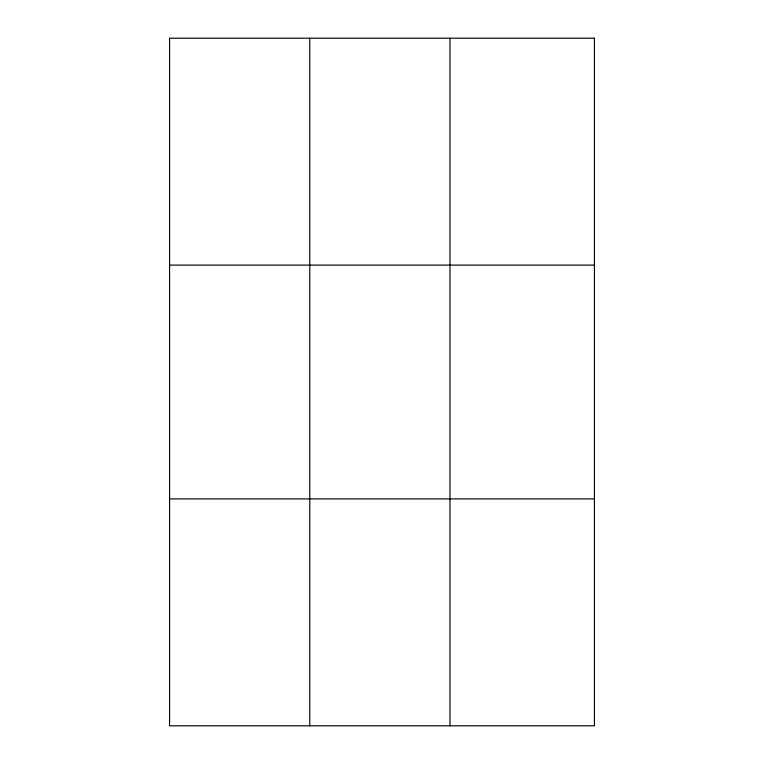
<?xml version="1.0" encoding="UTF-8"?>
<svg xmlns="http://www.w3.org/2000/svg" width="764" height="764" viewBox="0 0 764 764"><rect width="100%" height="100%" fill="white"/><g stroke="black" fill="none" stroke-linecap="round" stroke-linejoin="round"><path stroke-width="1.15" d="M309.773 725.8L309.773 38.2M449.977 725.8L449.977 38.2M169.57 265.108L594.43 265.108M169.57 498.892L594.43 498.892M594.43 38.2L594.43 725.8L169.57 725.8L169.57 38.2L594.43 38.2"/></g></svg>
